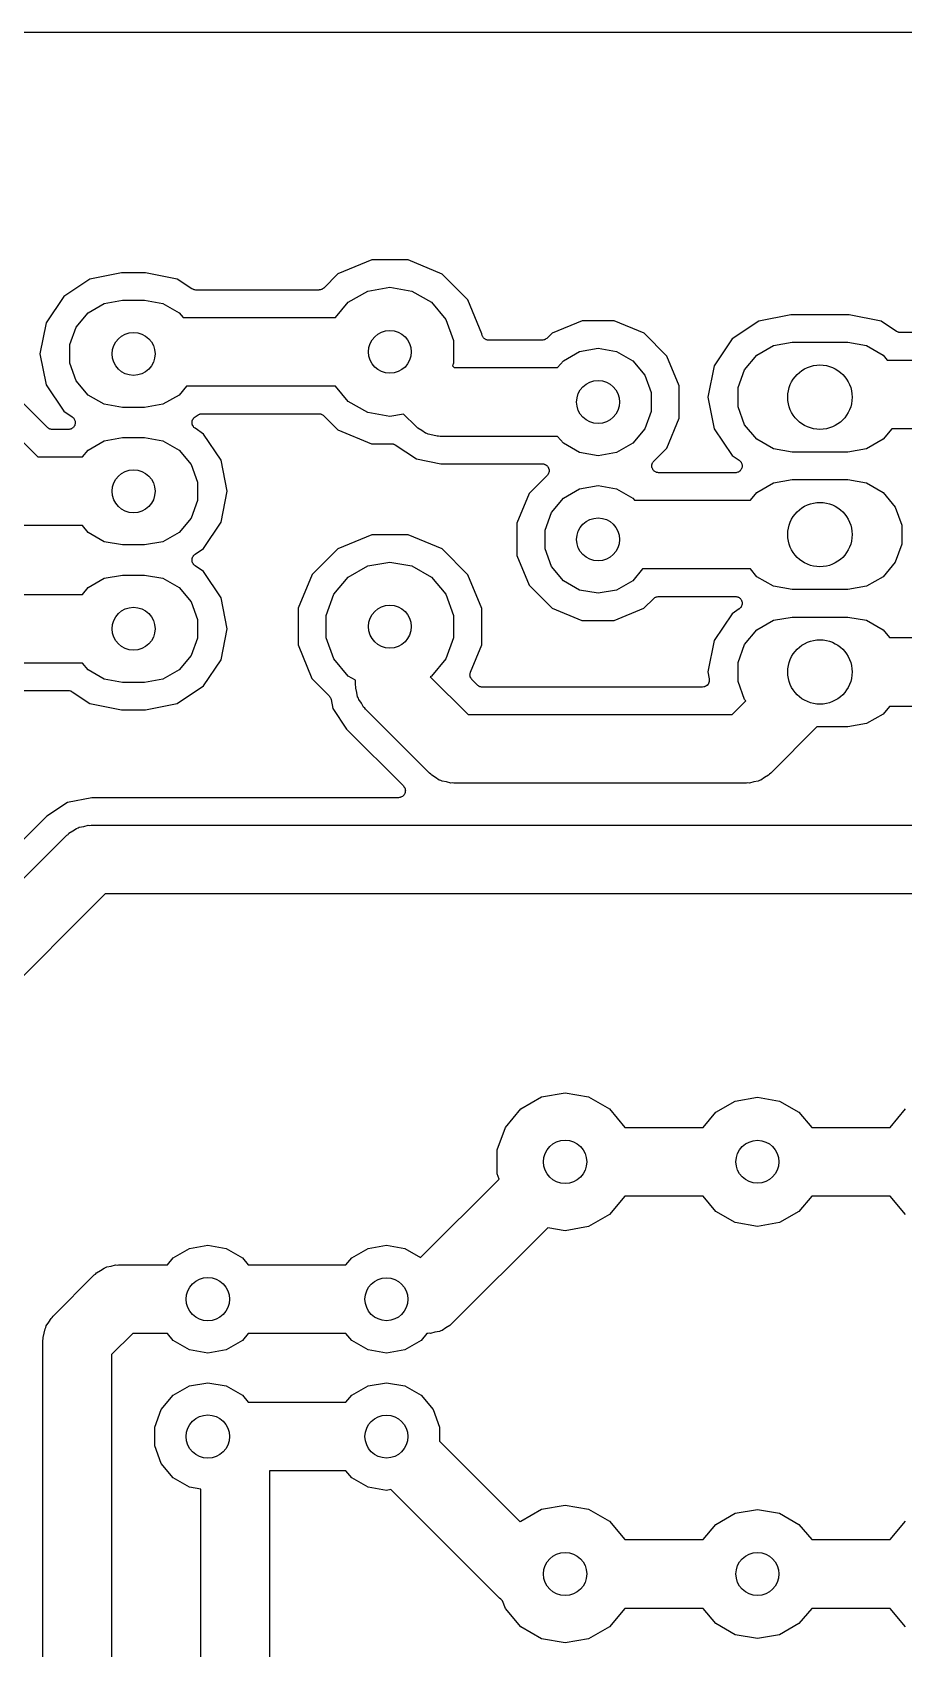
# Model space of a CAD drawing. Extents: x 74 to 224, y -146 to -46.
# Drawn here: x 108.13 to 124.24, y -126.86 to -96.98 of the extents above; entities that cross this region are included whole.
import ezdxf

# ---------------------------------------------------------------- set-up
doc = ezdxf.new("R2010")
doc.units = 0
doc.header["$MEASUREMENT"] = 0
doc.layers.add('BLACK', color=7, linetype='CONTINUOUS')

msp = doc.modelspace()

# ---------------------------------------------------------------- linework, layer by layer
at = {"layer": 'Black'}
for p, q in [((74.37, -96.976), (140.423, -96.976)), ((114.408, -101.184), (113.784, -101.442)), ((115.084, -101.184), (114.408, -101.184)), ((115.708, -101.444), (115.084, -101.184)), ((109.2, -101.537), (108.714, -101.862)), ((109.786, -101.421), (109.2, -101.537)), ((110.229, -101.421), (109.786, -101.421)), ((110.815, -101.537), (110.229, -101.421)), ((111.086, -101.718), (110.815, -101.537)), ((113.784, -101.442), (113.522, -101.703)), ((116.185, -101.922), (115.708, -101.444)), ((108.714, -101.862), (108.39, -102.348)), ((111.1, -101.724), (111.086, -101.718)), ((111.113, -101.732), (111.1, -101.724)), ((111.12, -101.733), (111.113, -101.732)), ((111.126, -101.736), (111.12, -101.733)), ((111.141, -101.737), (111.126, -101.736)), ((111.156, -101.74), (111.141, -101.737)), ((113.433, -101.74), (111.156, -101.74)), ((113.438, -101.739), (113.433, -101.74)), ((113.444, -101.739), (113.438, -101.739)), ((113.46, -101.735), (113.444, -101.739)), ((113.476, -101.732), (113.46, -101.735)), ((113.481, -101.729), (113.476, -101.732)), ((113.486, -101.728), (113.481, -101.729)), ((113.5, -101.718), (113.486, -101.728)), ((113.514, -101.71), (113.5, -101.718)), ((113.518, -101.706), (113.514, -101.71)), ((113.522, -101.703), (113.518, -101.706)), ((113.976, -101.967), (114.336, -101.76)), ((114.336, -101.76), (114.744, -101.688)), ((114.744, -101.688), (115.153, -101.76)), ((115.153, -101.76), (115.513, -101.967)), ((108.945, -102.425), (109.167, -102.161)), ((109.167, -102.161), (109.465, -101.988)), ((109.465, -101.988), (109.804, -101.929)), ((109.804, -101.929), (110.21, -101.929)), ((110.21, -101.929), (110.55, -101.988)), ((110.55, -101.988), (110.848, -102.161)), ((110.848, -102.161), (110.921, -102.248)), ((113.741, -102.248), (113.976, -101.967)), ((115.513, -101.967), (115.78, -102.285)), ((116.445, -102.551), (116.185, -101.922)), ((108.39, -102.348), (108.275, -102.921)), ((108.827, -102.749), (108.945, -102.425)), ((110.921, -102.248), (113.741, -102.248)), ((115.78, -102.285), (115.922, -102.675)), ((118.296, -102.309), (117.744, -102.537)), ((118.892, -102.31), (118.296, -102.309)), ((119.443, -102.539), (118.892, -102.31)), ((121.562, -102.315), (121.069, -102.645)), ((122.157, -102.197), (121.562, -102.315)), ((123.232, -102.197), (122.157, -102.197)), ((123.827, -102.315), (123.232, -102.197)), ((124.112, -102.506), (123.827, -102.315)), ((108.827, -103.093), (108.827, -102.749)), ((115.922, -102.675), (115.922, -103.09)), ((116.445, -102.562), (116.445, -102.551)), ((116.449, -102.572), (116.445, -102.562)), ((116.451, -102.583), (116.449, -102.572)), ((116.457, -102.593), (116.451, -102.583)), ((116.46, -102.603), (116.457, -102.593)), ((116.468, -102.612), (116.46, -102.603)), ((116.473, -102.621), (116.468, -102.612)), ((116.482, -102.629), (116.473, -102.621)), ((116.489, -102.637), (116.482, -102.629)), ((116.498, -102.643), (116.489, -102.637)), ((116.507, -102.65), (116.498, -102.643)), ((116.517, -102.654), (116.507, -102.65)), ((116.527, -102.659), (116.517, -102.654)), ((116.538, -102.661), (116.527, -102.659)), ((116.548, -102.665), (116.538, -102.661)), ((116.559, -102.665), (116.548, -102.665)), ((116.57, -102.667), (116.559, -102.665)), ((117.562, -102.667), (116.57, -102.667)), ((117.567, -102.666), (117.562, -102.667)), ((117.573, -102.666), (117.567, -102.666)), ((117.589, -102.662), (117.573, -102.666)), ((117.605, -102.659), (117.589, -102.662)), ((117.61, -102.656), (117.605, -102.659)), ((117.615, -102.655), (117.61, -102.656)), ((117.629, -102.645), (117.615, -102.655)), ((117.643, -102.637), (117.629, -102.645)), ((117.647, -102.633), (117.643, -102.637)), ((117.651, -102.63), (117.647, -102.633)), ((117.744, -102.537), (117.651, -102.63)), ((119.865, -102.961), (119.443, -102.539)), ((121.069, -102.645), (120.739, -103.139)), ((121.528, -102.943), (121.833, -102.766)), ((121.833, -102.766), (122.181, -102.705)), ((122.181, -102.705), (123.209, -102.705)), ((123.209, -102.705), (123.556, -102.766)), ((123.556, -102.766), (123.862, -102.943)), ((124.126, -102.512), (124.112, -102.506)), ((124.139, -102.519), (124.126, -102.512)), ((124.146, -102.521), (124.139, -102.519)), ((124.153, -102.523), (124.146, -102.521)), ((124.168, -102.524), (124.153, -102.523)), ((124.183, -102.527), (124.168, -102.524)), ((127.961, -102.527), (124.183, -102.527)), ((106.477, -103.064), (108.238, -104.826)), ((108.412, -104.281), (107.022, -102.891)), ((108.275, -102.921), (108.39, -103.494)), ((117.845, -103.175), (117.952, -103.047)), ((117.952, -103.047), (118.252, -102.874)), ((118.252, -102.874), (118.593, -102.814)), ((118.593, -102.814), (118.933, -102.874)), ((118.933, -102.874), (119.233, -103.047)), ((119.233, -103.047), (119.455, -103.312)), ((120.093, -103.513), (119.865, -102.961)), ((121.301, -103.213), (121.528, -102.943)), ((123.862, -102.943), (123.939, -103.035)), ((123.939, -103.035), (128.27, -103.035)), ((108.945, -103.417), (108.827, -103.093)), ((115.922, -103.09), (115.902, -103.143)), ((115.902, -103.143), (115.935, -103.175)), ((115.935, -103.175), (117.845, -103.175)), ((119.455, -103.312), (119.573, -103.637)), ((120.739, -103.139), (120.623, -103.721)), ((121.18, -103.544), (121.301, -103.213)), ((108.39, -103.494), (108.714, -103.98)), ((109.167, -103.681), (108.945, -103.417)), ((109.465, -103.853), (109.167, -103.681)), ((110.848, -103.681), (110.55, -103.853)), ((110.985, -103.518), (110.848, -103.681)), ((113.741, -103.518), (110.985, -103.518)), ((113.976, -103.798), (113.741, -103.518)), ((119.573, -103.637), (119.573, -103.983)), ((120.093, -104.11), (120.093, -103.513)), ((121.18, -103.897), (121.18, -103.544)), ((108.714, -103.98), (108.872, -104.085)), ((109.804, -103.913), (109.465, -103.853)), ((110.21, -103.913), (109.804, -103.913)), ((110.55, -103.853), (110.21, -103.913)), ((114.336, -104.006), (113.976, -103.798)), ((119.573, -103.983), (119.455, -104.308)), ((120.623, -103.721), (120.739, -104.303)), ((121.301, -104.229), (121.18, -103.897)), ((108.416, -104.284), (108.412, -104.281)), ((108.872, -104.085), (108.877, -104.09)), ((108.877, -104.09), (108.883, -104.094)), ((108.883, -104.094), (108.893, -104.105)), ((108.893, -104.279), (108.887, -104.283)), ((108.893, -104.105), (108.904, -104.116)), ((108.902, -104.266), (108.893, -104.279)), ((108.911, -104.254), (108.902, -104.266)), ((108.904, -104.116), (108.907, -104.122)), ((108.907, -104.122), (108.911, -104.127)), ((108.911, -104.127), (108.916, -104.142)), ((108.914, -104.248), (108.911, -104.254)), ((108.918, -104.242), (108.914, -104.248)), ((108.916, -104.142), (108.923, -104.155)), ((108.921, -104.227), (108.918, -104.242)), ((108.926, -104.213), (108.921, -104.227)), ((108.923, -104.155), (108.924, -104.162)), ((108.924, -104.162), (108.926, -104.169)), ((108.926, -104.169), (108.926, -104.184)), ((108.926, -104.184), (108.928, -104.199)), ((108.928, -104.199), (108.926, -104.206)), ((108.926, -104.206), (108.926, -104.213)), ((111.087, -104.182), (111.09, -104.169)), ((111.088, -104.191), (111.087, -104.182)), ((111.087, -104.199), (111.088, -104.191)), ((111.09, -104.213), (111.087, -104.199)), ((111.09, -104.169), (111.092, -104.155)), ((111.092, -104.226), (111.09, -104.213)), ((111.092, -104.155), (111.095, -104.148)), ((111.095, -104.234), (111.092, -104.226)), ((111.095, -104.148), (111.097, -104.14)), ((111.097, -104.242), (111.095, -104.234)), ((111.097, -104.14), (111.105, -104.128)), ((111.105, -104.253), (111.097, -104.242)), ((111.105, -104.128), (111.111, -104.116)), ((111.111, -104.266), (111.105, -104.253)), ((111.111, -104.116), (111.117, -104.11)), ((111.117, -104.272), (111.111, -104.266)), ((111.117, -104.11), (111.122, -104.103)), ((111.122, -104.279), (111.117, -104.272)), ((111.122, -104.103), (111.133, -104.095)), ((111.133, -104.287), (111.122, -104.279)), ((111.133, -104.095), (111.143, -104.085)), ((111.143, -104.085), (111.2, -104.047)), ((111.2, -104.047), (111.214, -104.041)), ((111.214, -104.041), (111.227, -104.033)), ((111.227, -104.033), (111.234, -104.032)), ((111.234, -104.032), (111.24, -104.029)), ((111.24, -104.029), (111.256, -104.028)), ((111.256, -104.028), (111.271, -104.026)), ((111.271, -104.026), (113.433, -104.026)), ((113.433, -104.026), (113.438, -104.027)), ((113.438, -104.027), (113.444, -104.026)), ((113.444, -104.026), (113.46, -104.03)), ((113.46, -104.03), (113.476, -104.033)), ((113.476, -104.033), (113.481, -104.036)), ((113.481, -104.036), (113.486, -104.038)), ((113.486, -104.038), (113.5, -104.047)), ((113.5, -104.047), (113.514, -104.055)), ((113.514, -104.055), (113.518, -104.06)), ((113.518, -104.06), (113.523, -104.063)), ((113.523, -104.063), (113.781, -104.322)), ((114.744, -104.078), (114.336, -104.006)), ((114.997, -104.033), (114.744, -104.078)), ((115.223, -104.259), (114.997, -104.033)), ((115.245, -104.275), (115.223, -104.259)), ((115.263, -104.296), (115.245, -104.275)), ((119.864, -104.661), (120.093, -104.11)), ((121.528, -104.499), (121.301, -104.229)), ((108.42, -104.288), (108.416, -104.284)), ((108.434, -104.296), (108.42, -104.288)), ((108.448, -104.306), (108.434, -104.296)), ((108.453, -104.307), (108.448, -104.306)), ((108.458, -104.31), (108.453, -104.307)), ((108.474, -104.313), (108.458, -104.31)), ((108.49, -104.317), (108.474, -104.313)), ((108.496, -104.317), (108.49, -104.317)), ((108.501, -104.318), (108.496, -104.317)), ((108.801, -104.318), (108.501, -104.318)), ((108.808, -104.317), (108.801, -104.318)), ((108.815, -104.317), (108.808, -104.317)), ((108.83, -104.313), (108.815, -104.317)), ((108.845, -104.31), (108.83, -104.313)), ((108.851, -104.307), (108.845, -104.31)), ((108.857, -104.305), (108.851, -104.307)), ((108.87, -104.296), (108.857, -104.305)), ((108.883, -104.288), (108.87, -104.296)), ((108.887, -104.283), (108.883, -104.288)), ((109.167, -104.701), (109.465, -104.528)), ((109.465, -104.528), (109.804, -104.469)), ((109.804, -104.469), (110.21, -104.469)), ((110.21, -104.469), (110.55, -104.528)), ((110.55, -104.528), (110.848, -104.701)), ((111.143, -104.296), (111.133, -104.287)), ((111.301, -104.402), (111.143, -104.296)), ((111.625, -104.888), (111.301, -104.402)), ((113.781, -104.322), (114.405, -104.581)), ((114.405, -104.581), (114.774, -104.581)), ((114.774, -104.581), (114.789, -104.584)), ((115.335, -104.338), (115.263, -104.296)), ((115.403, -104.385), (115.335, -104.338)), ((115.43, -104.393), (115.403, -104.385)), ((115.454, -104.407), (115.43, -104.393)), ((115.536, -104.421), (115.454, -104.407)), ((115.616, -104.442), (115.536, -104.421)), ((115.644, -104.44), (115.616, -104.442)), ((115.672, -104.445), (115.644, -104.44)), ((117.845, -104.445), (115.672, -104.445)), ((117.952, -104.573), (117.845, -104.445)), ((118.252, -104.746), (117.952, -104.573)), ((119.233, -104.573), (118.933, -104.746)), ((119.455, -104.308), (119.233, -104.573)), ((120.739, -104.303), (121.069, -104.797)), ((121.833, -104.676), (121.528, -104.499)), ((123.862, -104.499), (123.556, -104.676)), ((124.024, -104.305), (123.862, -104.499)), ((128.27, -104.305), (124.024, -104.305)), ((108.238, -104.826), (109.062, -104.826)), ((109.062, -104.826), (109.167, -104.701)), ((110.848, -104.701), (111.07, -104.965)), ((114.789, -104.584), (114.805, -104.585)), ((114.805, -104.585), (114.811, -104.588)), ((114.811, -104.588), (114.818, -104.589)), ((114.818, -104.589), (114.831, -104.597)), ((114.831, -104.597), (114.845, -104.603)), ((114.845, -104.603), (115.235, -104.863)), ((115.235, -104.863), (115.684, -104.953)), ((118.593, -104.806), (118.252, -104.746)), ((118.933, -104.746), (118.593, -104.806)), ((119.623, -104.901), (119.864, -104.661)), ((121.069, -104.797), (121.201, -104.885)), ((122.181, -104.737), (121.833, -104.676)), ((123.209, -104.737), (122.181, -104.737)), ((123.556, -104.676), (123.209, -104.737)), ((111.07, -104.965), (111.187, -105.289)), ((111.739, -105.461), (111.625, -104.888)), ((115.684, -104.953), (117.561, -104.953)), ((117.651, -105.17), (117.322, -105.499)), ((117.561, -104.953), (117.567, -104.954)), ((117.567, -104.954), (117.572, -104.953)), ((117.572, -104.953), (117.584, -104.956)), ((117.584, -104.956), (117.594, -104.957)), ((117.594, -104.957), (117.599, -104.959)), ((117.599, -104.959), (117.605, -104.96)), ((117.605, -104.96), (117.609, -104.963)), ((117.609, -104.963), (117.615, -104.965)), ((117.615, -104.965), (117.624, -104.971)), ((117.624, -104.971), (117.634, -104.976)), ((117.634, -104.976), (117.638, -104.98)), ((117.638, -104.98), (117.643, -104.983)), ((117.643, -104.983), (117.646, -104.987)), ((117.646, -104.987), (117.651, -104.99)), ((117.651, -104.99), (117.651, -104.99)), ((117.651, -104.99), (117.658, -104.999)), ((117.658, -105.161), (117.651, -105.17)), ((117.658, -104.999), (117.666, -105.007)), ((117.665, -105.153), (117.658, -105.161)), ((117.668, -105.147), (117.665, -105.153)), ((117.666, -105.007), (117.668, -105.012)), ((117.668, -105.012), (117.671, -105.016)), ((117.671, -105.143), (117.668, -105.147)), ((117.671, -105.016), (117.673, -105.021)), ((117.673, -105.139), (117.671, -105.143)), ((117.673, -105.021), (117.677, -105.026)), ((117.676, -105.134), (117.673, -105.139)), ((117.679, -105.123), (117.676, -105.134)), ((117.677, -105.026), (117.679, -105.037)), ((117.679, -105.037), (117.684, -105.047)), ((117.684, -105.113), (117.679, -105.123)), ((117.684, -105.047), (117.685, -105.053)), ((117.685, -105.106), (117.684, -105.113)), ((117.685, -105.053), (117.686, -105.058)), ((117.686, -105.102), (117.685, -105.106)), ((117.686, -105.058), (117.686, -105.063)), ((117.686, -105.063), (117.688, -105.069)), ((117.688, -105.091), (117.686, -105.097)), ((117.686, -105.097), (117.686, -105.102)), ((117.688, -105.069), (117.687, -105.08)), ((117.687, -105.08), (117.688, -105.091)), ((119.586, -104.98), (119.588, -104.974)), ((119.588, -104.996), (119.586, -104.98)), ((119.588, -104.969), (119.593, -104.953)), ((119.588, -104.974), (119.588, -104.969)), ((119.588, -105.013), (119.588, -104.996)), ((119.589, -105.018), (119.588, -105.013)), ((119.59, -105.024), (119.589, -105.018)), ((119.597, -105.039), (119.59, -105.024)), ((119.593, -104.953), (119.598, -104.937)), ((119.603, -105.054), (119.597, -105.039)), ((119.598, -104.937), (119.601, -104.933)), ((119.601, -104.933), (119.603, -104.927)), ((119.603, -104.927), (119.613, -104.915)), ((119.606, -105.059), (119.603, -105.054)), ((119.609, -105.064), (119.606, -105.059)), ((119.62, -105.075), (119.609, -105.064)), ((119.613, -104.915), (119.623, -104.901)), ((119.631, -105.088), (119.62, -105.075)), ((119.636, -105.091), (119.631, -105.088)), ((119.64, -105.095), (119.636, -105.091)), ((119.655, -105.102), (119.64, -105.095)), ((119.669, -105.11), (119.655, -105.102)), ((119.675, -105.111), (119.669, -105.11)), ((119.68, -105.114), (119.675, -105.111)), ((119.696, -105.115), (119.68, -105.114)), ((119.713, -105.118), (119.696, -105.115)), ((121.13, -105.118), (119.713, -105.118)), ((121.137, -105.117), (121.13, -105.118)), ((121.144, -105.117), (121.137, -105.117)), ((121.159, -105.113), (121.144, -105.117)), ((121.174, -105.11), (121.159, -105.113)), ((121.18, -105.107), (121.174, -105.11)), ((121.187, -105.105), (121.18, -105.107)), ((121.199, -105.096), (121.187, -105.105)), ((121.212, -105.088), (121.199, -105.096)), ((121.201, -104.885), (121.206, -104.89)), ((121.206, -104.89), (121.212, -104.894)), ((121.212, -104.894), (121.222, -104.905)), ((121.217, -105.083), (121.212, -105.088)), ((121.222, -105.079), (121.217, -105.083)), ((121.222, -104.905), (121.233, -104.916)), ((121.231, -105.066), (121.222, -105.079)), ((121.24, -105.054), (121.231, -105.066)), ((121.233, -104.916), (121.236, -104.922)), ((121.236, -104.922), (121.24, -104.927)), ((121.24, -104.927), (121.246, -104.942)), ((121.243, -105.048), (121.24, -105.054)), ((121.247, -105.042), (121.243, -105.048)), ((121.246, -104.942), (121.252, -104.955)), ((121.25, -105.027), (121.247, -105.042)), ((121.256, -105.013), (121.25, -105.027)), ((121.252, -104.955), (121.253, -104.962)), ((121.253, -104.962), (121.256, -104.969)), ((121.256, -104.969), (121.256, -104.984)), ((121.256, -104.984), (121.257, -104.999)), ((121.257, -104.999), (121.256, -105.006)), ((121.256, -105.006), (121.256, -105.013)), ((111.187, -105.289), (111.187, -105.633)), ((111.625, -106.034), (111.739, -105.461)), ((117.952, -105.587), (118.252, -105.414)), ((118.252, -105.414), (118.593, -105.354)), ((118.593, -105.354), (118.933, -105.414)), ((118.933, -105.414), (119.233, -105.587)), ((121.528, -105.483), (121.833, -105.306)), ((121.833, -105.306), (122.181, -105.245)), ((122.181, -105.245), (123.209, -105.245)), ((123.209, -105.245), (123.556, -105.306)), ((123.556, -105.306), (123.862, -105.483)), ((111.187, -105.633), (111.07, -105.957)), ((117.322, -105.499), (117.093, -106.05)), ((117.73, -105.852), (117.952, -105.587)), ((119.233, -105.587), (119.266, -105.626)), ((119.266, -105.626), (121.408, -105.626)), ((121.408, -105.626), (121.528, -105.483)), ((123.862, -105.483), (124.088, -105.753)), ((124.088, -105.753), (124.209, -106.084)), ((111.07, -105.957), (110.848, -106.221)), ((111.301, -106.52), (111.625, -106.034)), ((117.093, -106.05), (117.092, -106.647)), ((117.612, -106.177), (117.73, -105.852)), ((109.062, -106.096), (107.975, -106.096)), ((109.167, -106.221), (109.062, -106.096)), ((109.465, -106.393), (109.167, -106.221)), ((110.848, -106.221), (110.55, -106.393)), ((114.408, -106.264), (113.784, -106.522)), ((115.084, -106.264), (114.408, -106.264)), ((115.708, -106.524), (115.084, -106.264)), ((117.612, -106.523), (117.612, -106.177)), ((124.209, -106.084), (124.209, -106.437)), ((109.804, -106.453), (109.465, -106.393)), ((110.21, -106.453), (109.804, -106.453)), ((110.55, -106.393), (110.21, -106.453)), ((111.097, -106.68), (111.105, -106.668)), ((111.105, -106.668), (111.111, -106.656)), ((111.111, -106.656), (111.117, -106.65)), ((111.117, -106.65), (111.122, -106.643)), ((111.122, -106.643), (111.133, -106.635)), ((111.133, -106.635), (111.143, -106.625)), ((111.143, -106.625), (111.301, -106.52)), ((113.784, -106.522), (113.305, -106.999)), ((116.185, -107.002), (115.708, -106.524)), ((117.092, -106.647), (117.32, -107.198)), ((117.73, -106.848), (117.612, -106.523)), ((124.209, -106.437), (124.088, -106.769)), ((111.087, -106.722), (111.09, -106.709)), ((111.088, -106.731), (111.087, -106.722)), ((111.087, -106.739), (111.088, -106.731)), ((111.09, -106.753), (111.087, -106.739)), ((111.09, -106.709), (111.092, -106.695)), ((111.092, -106.766), (111.09, -106.753)), ((111.092, -106.695), (111.095, -106.688)), ((111.095, -106.774), (111.092, -106.766)), ((111.095, -106.688), (111.097, -106.68)), ((111.097, -106.782), (111.095, -106.774)), ((111.105, -106.793), (111.097, -106.782)), ((111.111, -106.806), (111.105, -106.793)), ((111.117, -106.812), (111.111, -106.806)), ((111.122, -106.819), (111.117, -106.812)), ((111.133, -106.827), (111.122, -106.819)), ((111.143, -106.836), (111.133, -106.827)), ((111.301, -106.942), (111.143, -106.836)), ((111.625, -107.428), (111.301, -106.942)), ((113.976, -107.047), (114.336, -106.84)), ((114.336, -106.84), (114.744, -106.768)), ((114.744, -106.768), (115.153, -106.84)), ((115.153, -106.84), (115.513, -107.047)), ((117.952, -107.113), (117.73, -106.848)), ((119.415, -106.896), (119.233, -107.113)), ((121.408, -106.896), (119.415, -106.896)), ((121.528, -107.039), (121.408, -106.896)), ((124.088, -106.769), (123.862, -107.039)), ((109.062, -107.366), (109.167, -107.241)), ((109.167, -107.241), (109.465, -107.068)), ((109.465, -107.068), (109.804, -107.009)), ((109.804, -107.009), (110.21, -107.009)), ((110.21, -107.009), (110.55, -107.068)), ((110.55, -107.068), (110.848, -107.241)), ((110.848, -107.241), (111.07, -107.505)), ((113.305, -106.999), (113.046, -107.623)), ((113.709, -107.365), (113.976, -107.047)), ((115.513, -107.047), (115.78, -107.365)), ((116.443, -107.626), (116.185, -107.002)), ((117.32, -107.198), (117.742, -107.621)), ((118.252, -107.286), (117.952, -107.113)), ((119.233, -107.113), (118.933, -107.286)), ((121.833, -107.216), (121.528, -107.039)), ((122.181, -107.277), (121.833, -107.216)), ((123.556, -107.216), (123.209, -107.277)), ((123.862, -107.039), (123.556, -107.216)), ((104.71, -107.366), (109.062, -107.366)), ((111.07, -107.505), (111.187, -107.829)), ((111.739, -108.001), (111.625, -107.428)), ((113.567, -107.755), (113.709, -107.365)), ((115.78, -107.365), (115.922, -107.755)), ((118.593, -107.346), (118.252, -107.286)), ((118.933, -107.286), (118.593, -107.346)), ((119.441, -107.622), (119.623, -107.441)), ((119.623, -107.441), (119.627, -107.438)), ((119.627, -107.438), (119.631, -107.434)), ((119.631, -107.434), (119.645, -107.425)), ((119.645, -107.425), (119.659, -107.416)), ((119.659, -107.416), (119.664, -107.414)), ((119.664, -107.414), (119.669, -107.412)), ((119.669, -107.412), (119.686, -107.409)), ((119.686, -107.409), (119.702, -107.404)), ((119.702, -107.404), (119.707, -107.405)), ((119.707, -107.405), (119.713, -107.404)), ((119.713, -107.404), (121.13, -107.404)), ((121.13, -107.404), (121.137, -107.405)), ((121.137, -107.405), (121.144, -107.405)), ((121.144, -107.405), (121.159, -107.409)), ((121.159, -107.409), (121.174, -107.412)), ((121.174, -107.412), (121.18, -107.415)), ((121.18, -107.415), (121.187, -107.417)), ((121.187, -107.417), (121.199, -107.426)), ((121.199, -107.426), (121.212, -107.434)), ((121.212, -107.434), (121.217, -107.439)), ((121.217, -107.439), (121.222, -107.443)), ((121.222, -107.443), (121.231, -107.456)), ((121.231, -107.456), (121.24, -107.467)), ((121.24, -107.467), (121.243, -107.474)), ((121.243, -107.474), (121.247, -107.48)), ((121.252, -107.566), (121.246, -107.58)), ((121.247, -107.48), (121.25, -107.495)), ((121.25, -107.495), (121.256, -107.509)), ((121.253, -107.56), (121.252, -107.566)), ((121.256, -107.553), (121.253, -107.56)), ((121.256, -107.509), (121.256, -107.516)), ((121.256, -107.516), (121.257, -107.523)), ((121.257, -107.523), (121.256, -107.538)), ((121.256, -107.538), (121.256, -107.553)), ((123.209, -107.277), (122.181, -107.277)), ((111.187, -107.829), (111.187, -108.173)), ((113.046, -107.623), (113.046, -108.299)), ((113.567, -108.17), (113.567, -107.755)), ((115.922, -107.755), (115.922, -108.17)), ((116.443, -108.302), (116.443, -107.626)), ((117.742, -107.621), (118.293, -107.85)), ((118.293, -107.85), (118.89, -107.85)), ((118.89, -107.85), (119.441, -107.622)), ((121.069, -107.725), (120.739, -108.219)), ((121.201, -107.636), (121.069, -107.725)), ((121.206, -107.632), (121.201, -107.636)), ((121.212, -107.628), (121.206, -107.632)), ((121.222, -107.617), (121.212, -107.628)), ((121.233, -107.606), (121.222, -107.617)), ((121.236, -107.6), (121.233, -107.606)), ((121.24, -107.594), (121.236, -107.6)), ((121.246, -107.58), (121.24, -107.594)), ((121.528, -108.023), (121.833, -107.846)), ((121.833, -107.846), (122.181, -107.785)), ((122.181, -107.785), (123.209, -107.785)), ((123.209, -107.785), (123.556, -107.846)), ((123.556, -107.846), (123.862, -108.023)), ((111.625, -108.574), (111.739, -108.001)), ((121.301, -108.293), (121.528, -108.023)), ((123.862, -108.023), (123.982, -108.166)), ((123.982, -108.166), (124.4, -108.166)), ((111.187, -108.173), (111.07, -108.497)), ((113.046, -108.299), (113.304, -108.924)), ((113.709, -108.56), (113.567, -108.17)), ((115.922, -108.17), (115.78, -108.56)), ((116.234, -108.804), (116.443, -108.302)), ((120.739, -108.219), (120.623, -108.801)), ((121.18, -108.624), (121.301, -108.293)), ((109.062, -108.636), (104.688, -108.636)), ((109.167, -108.761), (109.062, -108.636)), ((109.465, -108.933), (109.167, -108.761)), ((110.848, -108.761), (110.55, -108.933)), ((111.07, -108.497), (110.848, -108.761)), ((111.301, -109.06), (111.625, -108.574)), ((113.976, -108.878), (113.709, -108.56)), ((115.78, -108.56), (115.513, -108.878)), ((121.18, -108.977), (121.18, -108.624)), ((109.804, -108.993), (109.465, -108.933)), ((110.21, -108.993), (109.804, -108.993)), ((110.55, -108.933), (110.21, -108.993)), ((110.815, -109.384), (111.301, -109.06)), ((113.304, -108.924), (113.622, -109.243)), ((114.109, -108.955), (113.976, -108.878)), ((114.109, -109.042), (114.109, -108.955)), ((114.114, -109.07), (114.109, -109.042)), ((115.513, -108.878), (115.491, -108.891)), ((115.491, -108.891), (116.189, -109.588)), ((116.225, -108.848), (116.228, -108.834)), ((116.226, -108.856), (116.225, -108.848)), ((116.225, -108.864), (116.226, -108.856)), ((116.229, -108.878), (116.225, -108.864)), ((116.228, -108.834), (116.229, -108.82)), ((116.229, -108.82), (116.232, -108.813)), ((116.23, -108.891), (116.229, -108.878)), ((116.234, -108.899), (116.23, -108.891)), ((116.232, -108.813), (116.234, -108.804)), ((116.236, -108.907), (116.234, -108.899)), ((116.244, -108.918), (116.236, -108.907)), ((116.251, -108.93), (116.244, -108.918)), ((116.257, -108.936), (116.251, -108.93)), ((116.262, -108.943), (116.257, -108.936)), ((116.362, -109.043), (116.262, -108.943)), ((116.366, -109.046), (116.362, -109.043)), ((116.37, -109.051), (116.366, -109.046)), ((116.384, -109.059), (116.37, -109.051)), ((116.398, -109.068), (116.384, -109.059)), ((120.587, -109.061), (120.57, -109.072)), ((120.605, -109.051), (120.587, -109.061)), ((120.606, -109.05), (120.605, -109.051)), ((120.607, -109.049), (120.606, -109.05)), ((120.62, -109.033), (120.607, -109.049)), ((120.634, -109.017), (120.62, -109.033)), ((120.623, -108.801), (120.648, -108.929)), ((120.635, -109.014), (120.634, -109.015)), ((120.634, -109.015), (120.634, -109.017)), ((120.642, -108.995), (120.635, -109.014)), ((120.649, -108.975), (120.642, -108.995)), ((120.648, -108.929), (120.648, -108.93)), ((120.648, -108.93), (120.649, -108.931)), ((120.649, -108.931), (120.649, -108.952)), ((120.649, -108.952), (120.649, -108.973)), ((120.649, -108.973), (120.649, -108.974)), ((120.649, -108.974), (120.649, -108.975)), ((121.301, -109.309), (121.18, -108.977)), ((104.995, -109.144), (108.801, -109.144)), ((108.801, -109.144), (108.816, -109.146)), ((108.816, -109.146), (108.831, -109.147)), ((108.831, -109.147), (108.838, -109.15)), ((108.838, -109.15), (108.845, -109.151)), ((108.845, -109.151), (108.858, -109.159)), ((108.858, -109.159), (108.872, -109.165)), ((108.872, -109.165), (109.2, -109.384)), ((113.622, -109.243), (113.631, -109.255)), ((113.631, -109.255), (113.641, -109.266)), ((113.641, -109.266), (113.643, -109.273)), ((113.643, -109.273), (113.647, -109.279)), ((113.647, -109.279), (113.651, -109.293)), ((113.651, -109.293), (113.657, -109.308)), ((113.657, -109.308), (113.691, -109.479)), ((114.112, -109.098), (114.114, -109.07)), ((114.133, -109.178), (114.112, -109.098)), ((114.148, -109.259), (114.133, -109.178)), ((114.162, -109.284), (114.148, -109.259)), ((114.169, -109.311), (114.162, -109.284)), ((114.217, -109.379), (114.169, -109.311)), ((116.403, -109.07), (116.398, -109.068)), ((116.408, -109.073), (116.403, -109.07)), ((116.425, -109.076), (116.408, -109.073)), ((116.441, -109.08), (116.425, -109.076)), ((116.446, -109.079), (116.441, -109.08)), ((116.452, -109.08), (116.446, -109.079)), ((120.524, -109.08), (116.452, -109.08)), ((120.525, -109.08), (120.524, -109.08)), ((120.526, -109.08), (120.525, -109.08)), ((120.547, -109.076), (120.526, -109.08)), ((120.567, -109.073), (120.547, -109.076)), ((120.568, -109.072), (120.567, -109.073)), ((120.57, -109.072), (120.568, -109.072)), ((121.073, -109.588), (121.324, -109.337)), ((121.324, -109.337), (121.301, -109.309)), ((109.2, -109.384), (109.786, -109.501)), ((109.786, -109.501), (110.229, -109.501)), ((110.229, -109.501), (110.815, -109.384)), ((113.691, -109.479), (113.945, -109.859)), ((114.258, -109.45), (114.217, -109.379)), ((114.279, -109.468), (114.258, -109.45)), ((114.295, -109.491), (114.279, -109.468)), ((115.477, -110.672), (114.295, -109.491)), ((116.189, -109.588), (121.073, -109.588)), ((123.862, -109.579), (123.556, -109.756)), ((123.982, -109.436), (123.862, -109.579)), ((124.663, -109.436), (123.982, -109.436)), ((113.945, -109.859), (114.994, -110.908)), ((122.64, -109.817), (121.785, -110.672)), ((123.209, -109.817), (122.64, -109.817)), ((123.556, -109.756), (123.209, -109.817)), ((115.499, -110.688), (115.477, -110.672)), ((115.517, -110.71), (115.499, -110.688)), ((115.589, -110.751), (115.517, -110.71)), ((115.657, -110.799), (115.589, -110.751)), ((115.684, -110.806), (115.657, -110.799)), ((115.708, -110.82), (115.684, -110.806)), ((115.79, -110.834), (115.708, -110.82)), ((115.87, -110.856), (115.79, -110.834)), ((115.898, -110.853), (115.87, -110.856)), ((115.926, -110.858), (115.898, -110.853)), ((121.363, -110.853), (121.336, -110.858)), ((121.391, -110.856), (121.363, -110.853)), ((121.471, -110.834), (121.391, -110.856)), ((121.553, -110.82), (121.471, -110.834)), ((121.577, -110.806), (121.553, -110.82)), ((121.604, -110.799), (121.577, -110.806)), ((121.672, -110.751), (121.604, -110.799)), ((121.744, -110.71), (121.672, -110.751)), ((121.762, -110.688), (121.744, -110.71)), ((121.785, -110.672), (121.762, -110.688)), ((109.233, -111.125), (108.784, -111.214)), ((114.904, -111.125), (109.233, -111.125)), ((114.921, -111.122), (114.904, -111.125)), ((114.937, -111.121), (114.921, -111.122)), ((114.942, -111.118), (114.937, -111.121)), ((114.948, -111.117), (114.942, -111.118)), ((114.962, -111.109), (114.948, -111.117)), ((114.977, -111.102), (114.962, -111.109)), ((114.981, -111.098), (114.977, -111.102)), ((114.986, -111.095), (114.981, -111.098)), ((114.997, -111.083), (114.986, -111.095)), ((114.994, -110.908), (115.004, -110.922)), ((115.008, -111.071), (114.997, -111.083)), ((115.004, -110.922), (115.014, -110.934)), ((115.011, -111.066), (115.008, -111.071)), ((115.014, -111.061), (115.011, -111.066)), ((115.014, -110.934), (115.016, -110.94)), ((115.02, -111.046), (115.014, -111.061)), ((115.016, -110.94), (115.019, -110.944)), ((115.019, -110.944), (115.024, -110.96)), ((115.027, -111.031), (115.02, -111.046)), ((115.024, -110.96), (115.029, -110.976)), ((115.029, -111.02), (115.027, -111.025)), ((115.027, -111.025), (115.027, -111.031)), ((115.029, -110.976), (115.029, -110.982)), ((115.029, -110.982), (115.031, -110.987)), ((115.031, -110.987), (115.029, -111.003)), ((115.029, -111.003), (115.029, -111.02)), ((121.336, -110.858), (115.926, -110.858)), ((108.784, -111.214), (108.403, -111.469)), ((108.403, -111.469), (105.076, -114.796)), ((108.812, -111.782), (108.884, -111.74)), ((108.884, -111.74), (108.952, -111.692)), ((108.952, -111.692), (108.979, -111.685)), ((108.979, -111.685), (109.003, -111.671)), ((109.003, -111.671), (109.085, -111.657)), ((109.085, -111.657), (109.165, -111.635)), ((109.165, -111.635), (109.192, -111.638)), ((109.192, -111.638), (109.22, -111.633)), ((109.22, -111.633), (129.54, -111.633)), ((102.04, -118.55), (108.771, -111.819)), ((108.771, -111.819), (108.794, -111.803)), ((108.794, -111.803), (108.812, -111.782)), ((109.483, -112.903), (103.124, -119.262)), ((129.277, -112.903), (109.483, -112.903)), ((117.164, -116.879), (117.547, -116.658)), ((117.547, -116.658), (117.983, -116.581)), ((117.983, -116.581), (118.419, -116.658)), ((118.419, -116.658), (118.802, -116.879)), ((120.771, -116.94), (121.13, -116.733)), ((121.13, -116.733), (121.539, -116.661)), ((121.539, -116.661), (121.948, -116.733)), ((121.948, -116.733), (122.307, -116.94)), ((116.879, -117.219), (117.164, -116.879)), ((118.802, -116.879), (119.087, -117.219)), ((120.535, -117.221), (120.771, -116.94)), ((122.307, -116.94), (122.543, -117.221)), ((123.991, -117.219), (124.276, -116.879)), ((116.728, -117.635), (116.879, -117.219)), ((119.087, -117.219), (119.088, -117.221)), ((119.088, -117.221), (120.535, -117.221)), ((122.543, -117.221), (123.99, -117.221)), ((123.99, -117.221), (123.991, -117.219)), ((116.728, -118.077), (116.728, -117.635)), ((115.313, -119.628), (116.764, -118.177)), ((116.764, -118.177), (116.728, -118.077)), ((119.087, -118.493), (118.802, -118.833)), ((119.088, -118.491), (119.087, -118.493)), ((120.535, -118.491), (119.088, -118.491)), ((120.771, -118.772), (120.535, -118.491)), ((122.543, -118.491), (122.307, -118.772)), ((123.99, -118.491), (122.543, -118.491)), ((123.991, -118.493), (123.99, -118.491)), ((124.276, -118.833), (123.991, -118.493)), ((118.802, -118.833), (118.419, -119.054)), ((121.13, -118.979), (120.771, -118.772)), ((122.307, -118.772), (121.948, -118.979)), ((117.663, -119.074), (115.892, -120.845)), ((117.983, -119.131), (117.663, -119.074)), ((118.419, -119.054), (117.983, -119.131)), ((121.539, -119.051), (121.13, -118.979)), ((121.948, -118.979), (121.539, -119.051)), ((110.739, -119.633), (111.038, -119.46)), ((111.038, -119.46), (111.379, -119.4)), ((111.379, -119.4), (111.72, -119.46)), ((111.72, -119.46), (112.019, -119.633)), ((114.041, -119.633), (114.34, -119.46)), ((114.34, -119.46), (114.681, -119.4)), ((114.681, -119.4), (115.022, -119.46)), ((115.022, -119.46), (115.313, -119.628)), ((109.392, -119.868), (109.46, -119.82)), ((109.46, -119.82), (109.487, -119.813)), ((109.487, -119.813), (109.511, -119.799)), ((109.511, -119.799), (109.593, -119.785)), ((109.593, -119.785), (109.673, -119.763)), ((109.673, -119.763), (109.7, -119.766)), ((109.7, -119.766), (109.728, -119.761)), ((109.728, -119.761), (110.631, -119.761)), ((110.631, -119.761), (110.739, -119.633)), ((112.019, -119.633), (112.127, -119.761)), ((112.127, -119.761), (113.933, -119.761)), ((113.933, -119.761), (114.041, -119.633)), ((108.517, -120.709), (109.279, -119.947)), ((109.279, -119.947), (109.302, -119.931)), ((109.302, -119.931), (109.32, -119.91)), ((109.32, -119.91), (109.392, -119.868)), ((108.501, -120.732), (108.517, -120.709)), ((108.355, -121.023), (108.369, -120.941)), ((108.369, -120.941), (108.383, -120.917)), ((108.383, -120.917), (108.39, -120.89)), ((108.39, -120.89), (108.438, -120.822)), ((108.438, -120.822), (108.48, -120.75)), ((108.48, -120.75), (108.501, -120.732)), ((115.578, -121.007), (115.498, -121.029)), ((115.66, -120.993), (115.578, -121.007)), ((115.684, -120.979), (115.66, -120.993)), ((115.711, -120.972), (115.684, -120.979)), ((115.779, -120.924), (115.711, -120.972)), ((115.851, -120.882), (115.779, -120.924)), ((115.869, -120.861), (115.851, -120.882)), ((115.892, -120.845), (115.869, -120.861)), ((108.331, -121.158), (108.336, -121.13)), ((108.331, -134.874), (108.331, -121.158)), ((108.333, -121.103), (108.355, -121.023)), ((108.336, -121.13), (108.333, -121.103)), ((109.991, -121.031), (109.601, -121.421)), ((110.631, -121.031), (109.991, -121.031)), ((110.739, -121.159), (110.631, -121.031)), ((111.038, -121.332), (110.739, -121.159)), ((112.019, -121.159), (111.72, -121.332)), ((112.127, -121.031), (112.019, -121.159)), ((113.933, -121.031), (112.127, -121.031)), ((114.041, -121.159), (113.933, -121.031)), ((114.34, -121.332), (114.041, -121.159)), ((115.321, -121.159), (115.022, -121.332)), ((115.429, -121.031), (115.321, -121.159)), ((115.443, -121.031), (115.429, -121.031)), ((115.471, -121.026), (115.443, -121.031)), ((115.498, -121.029), (115.471, -121.026)), ((109.601, -121.421), (109.601, -134.611)), ((111.379, -121.392), (111.038, -121.332)), ((111.72, -121.332), (111.379, -121.392)), ((114.681, -121.392), (114.34, -121.332)), ((115.022, -121.332), (114.681, -121.392)), ((110.516, -122.438), (110.739, -122.173)), ((110.739, -122.173), (111.038, -122)), ((111.038, -122), (111.379, -121.94)), ((111.379, -121.94), (111.72, -122)), ((111.72, -122), (112.019, -122.173)), ((112.019, -122.173), (112.127, -122.301)), ((113.933, -122.301), (114.041, -122.173)), ((114.041, -122.173), (114.34, -122)), ((114.34, -122), (114.681, -121.94)), ((114.681, -121.94), (115.022, -122)), ((115.022, -122), (115.321, -122.173)), ((115.321, -122.173), (115.544, -122.438)), ((110.398, -122.763), (110.516, -122.438)), ((112.127, -122.301), (113.933, -122.301)), ((115.544, -122.438), (115.662, -122.763)), ((110.398, -123.109), (110.398, -122.763)), ((115.662, -122.763), (115.662, -123.019)), ((115.662, -123.019), (117.154, -124.511)), ((110.516, -123.434), (110.398, -123.109)), ((110.739, -123.699), (110.516, -123.434)), ((111.038, -123.872), (110.739, -123.699)), ((113.933, -123.571), (112.522, -123.571)), ((112.522, -123.571), (112.522, -127.148)), ((114.041, -123.699), (113.933, -123.571)), ((114.34, -123.872), (114.041, -123.699)), ((111.252, -123.91), (111.038, -123.872)), ((111.252, -127.148), (111.252, -123.91)), ((114.681, -123.932), (114.34, -123.872)), ((114.764, -123.917), (114.681, -123.932)), ((116.772, -125.925), (114.764, -123.917)), ((117.164, -124.499), (117.547, -124.278)), ((117.547, -124.278), (117.983, -124.201)), ((117.983, -124.201), (118.419, -124.278)), ((118.419, -124.278), (118.802, -124.499)), ((121.13, -124.353), (121.539, -124.281)), ((121.539, -124.281), (121.948, -124.353)), ((117.154, -124.511), (117.164, -124.499)), ((118.802, -124.499), (119.087, -124.839)), ((120.535, -124.841), (120.771, -124.56)), ((120.771, -124.56), (121.13, -124.353)), ((121.948, -124.353), (122.307, -124.56)), ((122.307, -124.56), (122.543, -124.841)), ((123.991, -124.839), (124.276, -124.499)), ((119.087, -124.839), (119.088, -124.841)), ((119.088, -124.841), (120.535, -124.841)), ((122.543, -124.841), (123.99, -124.841)), ((123.99, -124.841), (123.991, -124.839)), ((116.795, -125.941), (116.772, -125.925)), ((116.813, -125.962), (116.795, -125.941)), ((116.827, -125.971), (116.813, -125.962)), ((116.879, -126.113), (116.827, -125.971)), ((117.164, -126.453), (116.879, -126.113)), ((119.087, -126.113), (118.802, -126.453)), ((119.088, -126.111), (119.087, -126.113)), ((120.535, -126.111), (119.088, -126.111)), ((120.771, -126.392), (120.535, -126.111)), ((121.13, -126.599), (120.771, -126.392)), ((122.307, -126.392), (121.948, -126.599)), ((122.543, -126.111), (122.307, -126.392)), ((123.99, -126.111), (122.543, -126.111)), ((123.991, -126.113), (123.99, -126.111)), ((124.276, -126.453), (123.991, -126.113)), ((117.547, -126.674), (117.164, -126.453)), ((117.983, -126.751), (117.547, -126.674)), ((118.419, -126.674), (117.983, -126.751)), ((118.802, -126.453), (118.419, -126.674)), ((121.539, -126.671), (121.13, -126.599)), ((121.948, -126.599), (121.539, -126.671))]:
    msp.add_line(p, q, dxfattribs=at)
for centre, radius in [((114.744, -102.883), 0.3969), ((110.007, -102.921), 0.3969), ((122.695, -103.721), 0.5953), ((118.593, -103.81), 0.3969), ((110.007, -105.461), 0.3969), ((122.695, -106.261), 0.5953), ((118.593, -106.35), 0.3969), ((114.744, -107.963), 0.3969), ((110.007, -108.001), 0.3969), ((122.695, -108.801), 0.5953), ((117.983, -117.856), 0.4001), ((121.539, -117.856), 0.3969), ((111.379, -120.396), 0.4001), ((114.681, -120.396), 0.3969), ((111.379, -122.936), 0.4001), ((114.681, -122.936), 0.3969), ((117.983, -125.476), 0.4001), ((121.539, -125.476), 0.3969)]:
    msp.add_circle(centre, radius, dxfattribs=at)

doc.saveas('drawing.dxf')
